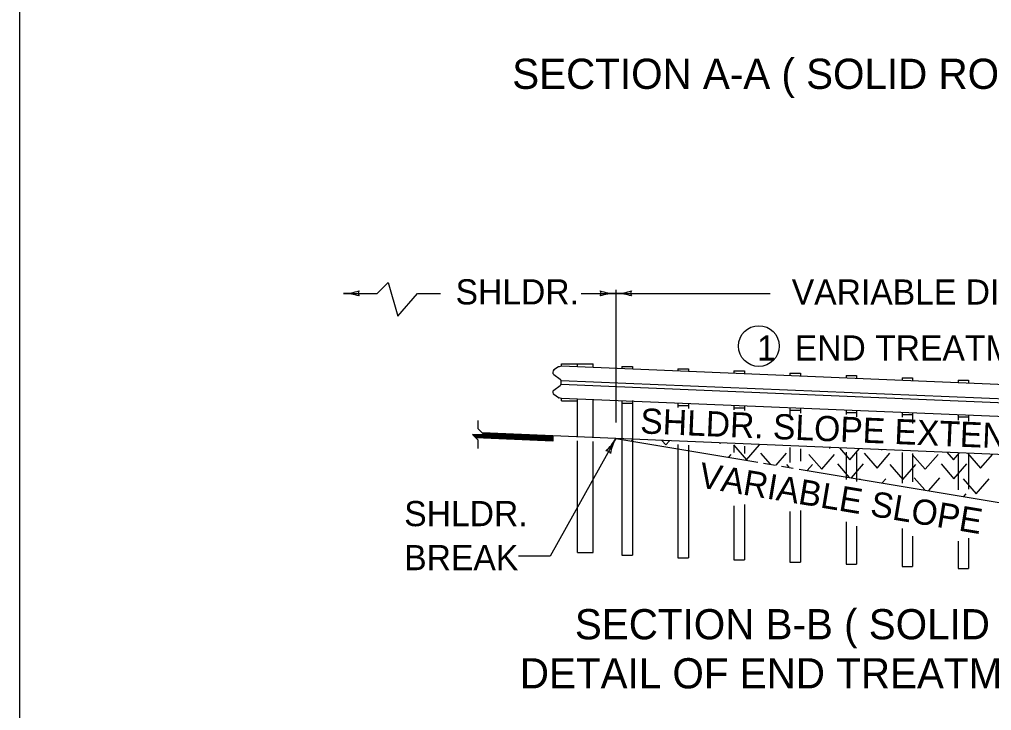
# Model space of a CAD drawing. Extents: x 918 to 1082, y 999 to 1322.
# Drawn here: x 1007 to 1014.73, y 1205.49 to 1210.99 of the extents above; entities that cross this region are included whole.
import ezdxf

# ---------------------------------------------------------------- set-up
doc = ezdxf.new("R2010")
doc.units = 0
for name, color, linetype in [('1', 7, 'Continuous'), ('10', 7, 'Continuous'), ('11', 7, 'Continuous'), ('5', 7, 'Continuous')]:
    doc.layers.add(name, color=color, linetype=linetype)

msp = doc.modelspace()

# ---------------------------------------------------------------- linework, layer by layer
at = {"layer": '1'}
for p, q in [((1009.8429, 1208.8088), (1009.931, 1208.8954)), ((1009.931, 1208.8954), (1010.0071, 1208.6269)), ((1009.5747, 1208.8088), (1009.8429, 1208.8088)), ((1010.0071, 1208.6269), (1010.1633, 1208.8088)), ((1010.1633, 1208.8088), (1010.3474, 1208.8088)), ((1011.4645, 1208.8088), (1011.7399, 1208.8088)), ((1011.7399, 1208.8366), (1011.7399, 1207.7832)), ((1011.7399, 1208.8088), (1012.968, 1208.8088)), ((1011.2848, 1208.2248), (1011.2482, 1208.2)), ((1011.3089, 1208.2299), (1011.2888, 1208.2263)), ((1017.3332, 1207.979), (1011.3089, 1208.2299)), ((1011.3094, 1208.2482), (1011.5601, 1208.2482)), ((1011.3094, 1208.2299), (1011.3094, 1208.2482)), ((1011.4348, 1208.2247), (1011.4348, 1208.2482)), ((1011.5601, 1208.2194), (1011.5601, 1208.2482)), ((1011.7885, 1208.2283), (1011.872, 1208.2283)), ((1011.7885, 1208.2283), (1011.7885, 1208.2099)), ((1011.872, 1208.2283), (1011.872, 1208.2065)), ((1011.2477, 1208.1636), (1011.2979, 1208.1276)), ((1012.2338, 1208.2102), (1012.3174, 1208.2102)), ((1012.2338, 1208.2102), (1012.2338, 1208.1919)), ((1012.3174, 1208.2102), (1012.3174, 1208.1883)), ((1012.6793, 1208.192), (1012.7628, 1208.192)), ((1012.6793, 1208.192), (1012.6793, 1208.1737)), ((1012.7628, 1208.192), (1012.7628, 1208.1703)), ((1013.1246, 1208.1739), (1013.2082, 1208.1739)), ((1013.1246, 1208.1739), (1013.1246, 1208.1556)), ((1013.2082, 1208.1739), (1013.2082, 1208.1521)), ((1013.57, 1208.1558), (1013.6535, 1208.1558)), ((1013.57, 1208.1558), (1013.57, 1208.1375)), ((1013.6535, 1208.1558), (1013.6535, 1208.134)), ((1011.2477, 1208.0404), (1011.2979, 1208.0765)), ((1011.3049, 1208.087), (1016.956, 1207.8517)), ((1011.305, 1208.0903), (1011.305, 1208.1138)), ((1011.3052, 1208.1172), (1016.957, 1207.8818)), ((1014.0153, 1208.1377), (1014.0989, 1208.1377)), ((1014.0153, 1208.1377), (1014.0153, 1208.1193)), ((1014.0989, 1208.1377), (1014.0989, 1208.1158)), ((1014.4607, 1208.1195), (1014.5443, 1208.1195)), ((1014.4607, 1208.1195), (1014.4607, 1208.1012)), ((1014.5443, 1208.1195), (1014.5443, 1208.0977)), ((1011.2848, 1207.9793), (1011.2482, 1208.004)), ((1011.3089, 1207.9741), (1011.2888, 1207.9777)), ((1017.3238, 1207.7234), (1011.3089, 1207.9741)), ((1011.3094, 1207.9558), (1011.3094, 1207.9741)), ((1011.3094, 1207.9558), (1011.4348, 1207.9558)), ((1011.4348, 1207.6685), (1011.4348, 1207.9688)), ((1011.5601, 1207.6633), (1011.5601, 1207.9636)), ((1011.7885, 1207.9541), (1011.7885, 1207.6538)), ((1011.7885, 1207.9358), (1011.872, 1207.9358)), ((1011.872, 1207.9585), (1011.872, 1207.6503)), ((1012.2338, 1207.936), (1012.2338, 1207.9028)), ((1012.2338, 1207.9177), (1012.3174, 1207.9177)), ((1012.3174, 1207.9325), (1012.3174, 1207.8949)), ((1012.6793, 1207.9178), (1012.6793, 1207.8844)), ((1012.7628, 1207.9143), (1012.7628, 1207.8791)), ((1012.6793, 1207.8995), (1012.7628, 1207.8995)), ((1013.1246, 1207.8997), (1013.1246, 1207.8343)), ((1013.1246, 1207.8814), (1013.2082, 1207.8814)), ((1013.2082, 1207.8962), (1013.2082, 1207.858)), ((1013.57, 1207.8816), (1013.57, 1207.8462)), ((1013.57, 1207.8633), (1013.6535, 1207.8633)), ((1013.6535, 1207.8781), (1013.6535, 1207.8277)), ((1014.0153, 1207.8634), (1014.0153, 1207.8263)), ((1014.0153, 1207.8452), (1014.0989, 1207.8452)), ((1014.0989, 1207.8599), (1014.0989, 1207.7755)), ((1014.4607, 1207.8453), (1014.4607, 1207.8007)), ((1014.5443, 1207.8418), (1014.5443, 1207.7915)), ((1014.4607, 1207.8271), (1014.5443, 1207.8271)), ((1011.2397, 1207.6613), (1010.6008, 1207.6879)), ((1011.2395, 1207.6566), (1010.6058, 1207.683)), ((1011.7399, 1207.6558), (1010.6778, 1207.7001)), ((1011.24, 1207.6693), (1010.6854, 1207.6925)), ((1011.2399, 1207.6662), (1010.6888, 1207.6892)), ((1011.2393, 1207.6516), (1010.611, 1207.6778)), ((1011.2389, 1207.6438), (1010.6192, 1207.6696)), ((1011.2389, 1207.6419), (1010.6211, 1207.6677)), ((1011.2386, 1207.6349), (1010.6284, 1207.6604)), ((1011.7399, 1207.6558), (1011.2179, 1206.7195)), ((1011.2386, 1207.6768), (1011.2386, 1207.6349)), ((1011.2386, 1207.6768), (1011.2386, 1207.6349)), ((1011.4348, 1206.7482), (1011.4348, 1207.6358)), ((1011.5601, 1207.6626), (1011.5601, 1207.6633)), ((1011.5601, 1206.7482), (1011.5601, 1207.6325)), ((1017.467, 1207.4171), (1011.7399, 1207.6558)), ((1011.7885, 1207.6538), (1011.7885, 1206.7283)), ((1011.872, 1207.6503), (1011.872, 1206.7283)), ((1012.2338, 1207.609), (1012.2338, 1206.707)), ((1012.3174, 1207.6013), (1012.3174, 1206.707)), ((1012.6793, 1207.6029), (1012.6793, 1207.5441)), ((1012.7628, 1207.5955), (1012.7628, 1207.5368)), ((1013.1246, 1207.5838), (1013.1246, 1207.4637)), ((1013.2082, 1207.5743), (1013.2082, 1207.4765)), ((1013.4388, 1207.585), (1013.4388, 1207.5773)), ((1013.57, 1207.5471), (1013.57, 1207.3285)), ((1013.6535, 1207.5441), (1013.6535, 1207.3146)), ((1013.8514, 1207.5678), (1013.8514, 1207.5622)), ((1014.0153, 1207.5441), (1014.0153, 1207.2992)), ((1014.0989, 1207.5351), (1014.0989, 1207.3102)), ((1014.4607, 1207.5424), (1014.4607, 1207.248)), ((1014.5443, 1207.5389), (1014.5443, 1207.2517)), ((1012.6793, 1207.1201), (1012.6793, 1206.6898)), ((1012.7628, 1207.1311), (1012.7628, 1206.6898)), ((1013.1246, 1207.0763), (1013.1246, 1206.6727)), ((1013.2082, 1207.0842), (1013.2082, 1206.6727)), ((1013.57, 1206.9922), (1013.57, 1206.6554)), ((1013.6535, 1206.9593), (1013.6535, 1206.6554)), ((1014.0153, 1206.941), (1014.0153, 1206.6383)), ((1014.0989, 1206.8789), (1014.0989, 1206.6383)), ((1014.4607, 1206.8387), (1014.4607, 1206.6212)), ((1014.5443, 1206.8643), (1014.5443, 1206.6212)), ((1011.2179, 1206.7195), (1010.9679, 1206.7195)), ((1011.4348, 1206.7482), (1011.5601, 1206.7482)), ((1011.7885, 1206.7283), (1011.872, 1206.7283)), ((1012.2338, 1206.707), (1012.3174, 1206.707)), ((1012.6793, 1206.6898), (1012.7628, 1206.6898)), ((1013.1246, 1206.6727), (1013.2082, 1206.6727)), ((1013.57, 1206.6554), (1013.6535, 1206.6554)), ((1014.0153, 1206.6383), (1014.0989, 1206.6383)), ((1014.4607, 1206.6212), (1014.5443, 1206.6212))]:
    msp.add_line(p, q, dxfattribs=at)
for points in [[(1010.6454, 1207.5765), (1010.6454, 1207.6433), (1010.6008, 1207.6879), (1010.69, 1207.6879), (1010.6454, 1207.7325), (1010.6454, 1207.7993)], [(1011.7399, 1207.6558), (1012.868, 1207.4678)], [(1012.915, 1207.46), (1013.009, 1207.4443)], [(1013.056, 1207.4365), (1013.1501, 1207.4208)], [(1013.197, 1207.413), (1014.2781, 1207.2328)], [(1014.2781, 1207.2328), (1015.4062, 1207.0448)]]:
    msp.add_lwpolyline(points, dxfattribs=at)
msp.add_circle((1012.8768, 1208.3901), 0.1622, dxfattribs=at)
for centre, radius, start, end in [((1009.5747, 1209.1998), 0.3909, 269.98778, 270), ((1009.5747, 1209.1998), 0.3909, 270, 288.66878), ((1009.5747, 1208.4179), 0.3909, 71.34716, 89.99389), ((1009.7233, 1208.8088), 0.0313, 138.7746, 220.89129), ((1011.5913, 1208.8089), 0.0313, 318.7746, 40.89129), ((1011.7399, 1208.4179), 0.3909, 90, 108.66878), ((1011.7399, 1209.1998), 0.3909, 251.34716, 269.99389), ((1011.7399, 1209.1998), 0.3909, 269.98778, 270), ((1011.7399, 1209.1998), 0.3909, 270, 288.66878), ((1011.7399, 1208.4179), 0.3909, 89.98778, 90), ((1011.7399, 1208.4179), 0.3909, 71.34716, 89.99389), ((1011.8886, 1208.8088), 0.0313, 138.7746, 220.89129), ((1011.2906, 1208.2161), 0.0104, 100.02791, 124.00749), ((1011.2606, 1208.1816), 0.0222, 124.13079, 234.32741), ((1011.288, 1208.1138), 0.017, 0, 54.32741), ((1011.288, 1208.0902), 0.017, 305.67259, 360), ((1011.2606, 1208.0223), 0.0222, 125.67259, 235.86921), ((1011.2906, 1207.9879), 0.0104, 235.99251, 259.97209), ((1011.3985, 1207.8462), 0.3909, 312.20776, 330.85449), ((1012.0814, 1207.4655), 0.3909, 150.86061, 169.52939), ((1012.0814, 1207.4655), 0.3909, 150.84838, 150.86061), ((1011.6675, 1207.526), 0.0313, 19.6352, 101.7519)]:
    msp.add_arc(centre, radius, start, end, dxfattribs=at)
at = {"layer": '10'}
msp.add_line((1007, 1221.5), (1007, 1200.5), dxfattribs=at)
at = {"layer": '11'}
msp.add_lwpolyline([(1007, 1200.5), (1035.5, 1200.5), (1035.5, 1221.5), (1007, 1221.5)], close=True, dxfattribs=at)
at = {"layer": '5'}
for p, q in [((1011.7773, 1207.6496), (1011.7812, 1207.6541)), ((1011.8658, 1207.6348), (1011.8789, 1207.65)), ((1012.0572, 1207.603), (1012.0589, 1207.605)), ((1012.1072, 1207.6405), (1012.1381, 1207.605)), ((1012.1381, 1207.605), (1012.1669, 1207.638)), ((1012.5639, 1207.6215), (1012.5695, 1207.6151)), ((1012.5695, 1207.6151), (1012.5747, 1207.621)), ((1012.6757, 1207.605), (1012.7784, 1207.487)), ((1012.7784, 1207.487), (1012.8812, 1207.605)), ((1012.6372, 1207.5063), (1012.6571, 1207.5292)), ((1012.8913, 1207.5376), (1012.9664, 1207.4514)), ((1013.0148, 1207.4433), (1013.0968, 1207.5376)), ((1013.2738, 1207.5292), (1013.3766, 1207.4112)), ((1013.3766, 1207.4112), (1013.4793, 1207.5292)), ((1013.5182, 1207.5817), (1013.6007, 1207.487)), ((1013.6007, 1207.487), (1013.6774, 1207.5751)), ((1013.7136, 1207.5376), (1013.8163, 1207.4197)), ((1013.8163, 1207.4197), (1013.9192, 1207.5376)), ((1014.0961, 1207.5292), (1014.1988, 1207.4112)), ((1014.1988, 1207.4112), (1014.3016, 1207.5292)), ((1014.3714, 1207.5462), (1014.4229, 1207.487)), ((1014.4229, 1207.487), (1014.4708, 1207.542)), ((1014.5358, 1207.5376), (1014.6386, 1207.4197)), ((1014.6386, 1207.4197), (1014.7357, 1207.5309)), ((1013.0968, 1207.4483), (1013.1158, 1207.4265)), ((1013.2623, 1207.4021), (1013.3024, 1207.4483)), ((1013.5029, 1207.4533), (1013.5961, 1207.3465)), ((1013.6129, 1207.3437), (1013.7085, 1207.4533)), ((1013.9192, 1207.4483), (1014.0219, 1207.3303)), ((1014.0219, 1207.3303), (1014.1247, 1207.4483)), ((1014.3253, 1207.4533), (1014.428, 1207.3354)), ((1014.428, 1207.3354), (1014.5308, 1207.4533)), ((1013.6798, 1207.3337), (1013.681, 1207.3323)), ((1013.8585, 1207.3028), (1013.8854, 1207.3337)), ((1014.1113, 1207.3438), (1014.196, 1207.2465)), ((1014.2274, 1207.2413), (1014.3168, 1207.3438)), ((1014.5022, 1207.3337), (1014.6049, 1207.2158)), ((1014.6049, 1207.2158), (1014.7077, 1207.3337)), ((1014.5073, 1207.1946), (1014.5258, 1207.2158))]:
    msp.add_line(p, q, dxfattribs=at)

# ---------------------------------------------------------------- texts
at = {"layer": '1'}
for s, height, p in [('SECTION A-A ( SOLID ROCK CUT)', 0.24, (1010.9168, 1210.4343)), ('SHLDR.', 0.2, (1010.4663, 1208.7211)), ('VARIABLE DISTANCE', 0.2, (1013.1385, 1208.7199)), ('1', 0.2, (1012.8625, 1208.2753)), ('END TREATMENT TYPE 2A', 0.2, (1013.1625, 1208.2753)), ('SHLDR.', 0.2, (1010.0583, 1206.9587)), ('BREAK', 0.2, (1010.0583, 1206.6087)), ('SECTION B-B ( SOLID ROCK CUT)', 0.24, (1011.4149, 1206.0594)), ('DETAIL OF END TREATMENT TYPE 2A', 0.24, (1010.9774, 1205.6694))]:
    msp.add_text(s, height=height, dxfattribs=at).set_placement(p)
for s, rotation, p in [('SHLDR. SLOPE EXTENDED', 357.61344, (1011.9316, 1207.6964)), ('VARIABLE SLOPE', 350.53699, (1012.3908, 1207.2693))]:
    msp.add_text(s, height=0.2, rotation=rotation, dxfattribs=at).set_placement(p)

doc.saveas('drawing.dxf')
